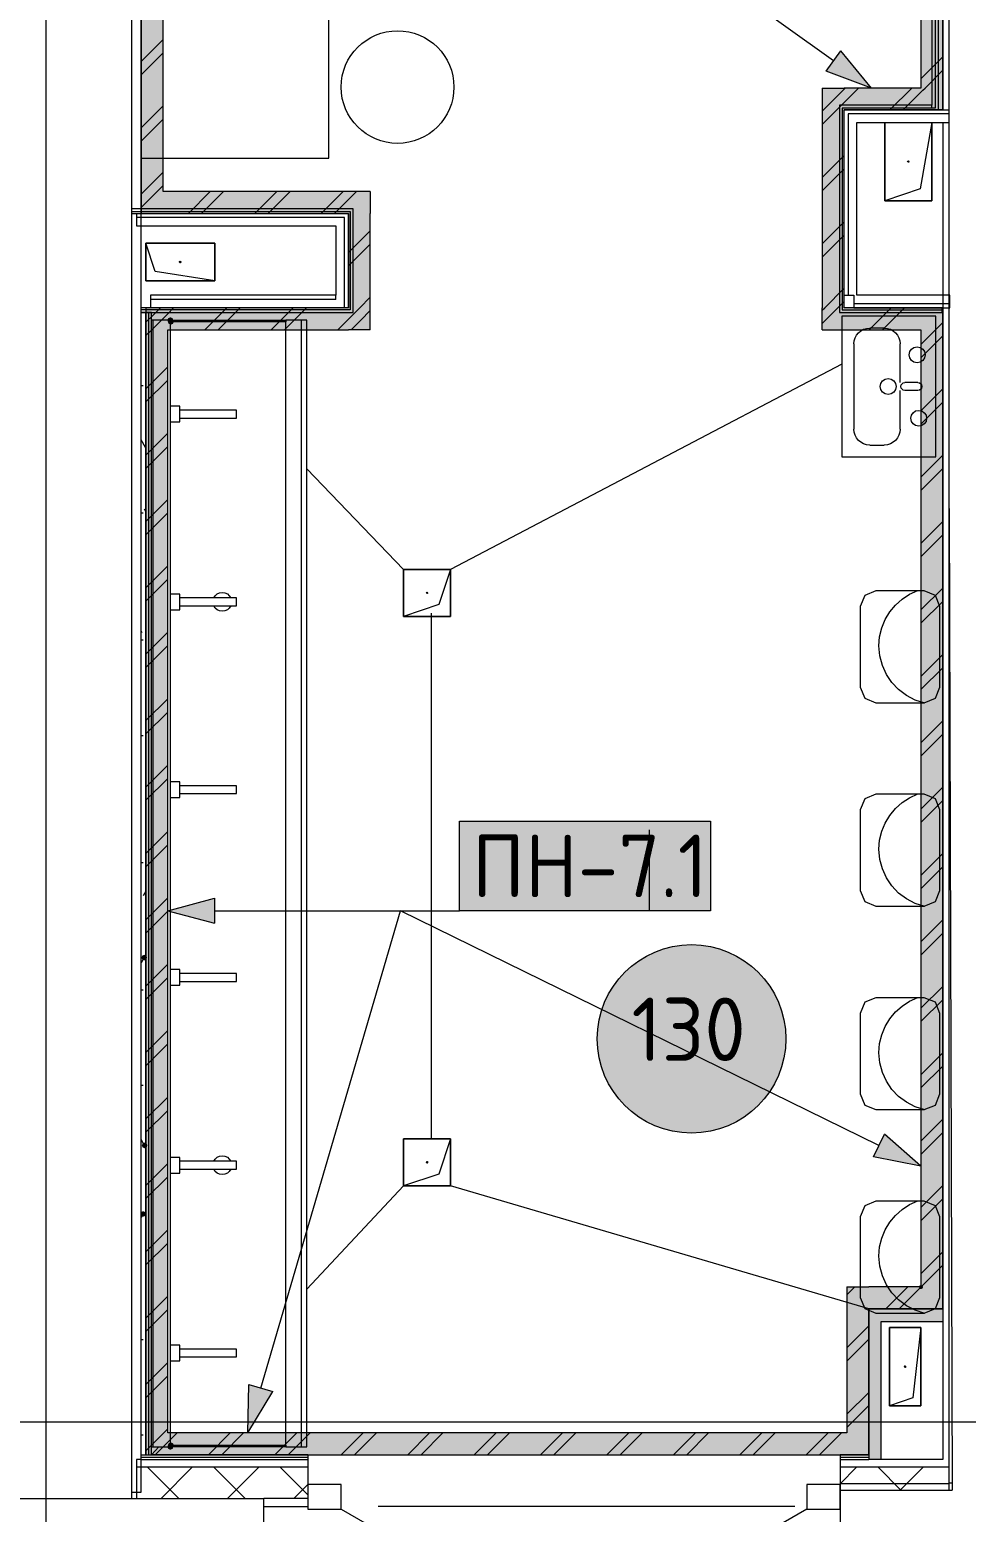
# Model space of a CAD drawing. Header units: millimetres. Extents: x -546 to 1681, y -650 to 1730.
# Drawn here: x 761.65 to 791.56, y 414.48 to 461.86 of the extents above; entities that cross this region are included whole.
import ezdxf

# ---------------------------------------------------------------- set-up
doc = ezdxf.new("R2010")
doc.units = ezdxf.units.MM
doc.layers.add('PDF _Текст', color=7, linetype='Continuous')
doc.styles.add('PDF GOST Common', font='GOST_Common.ttf')

msp = doc.modelspace()

# ---------------------------------------------------------------- hatches: boundary and pattern name
at = {"true_color": 0x96e196}
h = msp.add_hatch(color=81, dxfattribs=at)
h.dxf.hatch_style = 2
h.paths.add_polyline_path([(765.909, 456.683), (765.209, 456.683), (765.209, 488.562), (765.909, 488.562)])
h = msp.add_hatch(color=81, dxfattribs=at)
h.dxf.hatch_style = 2
h.paths.add_polyline_path([(790.108, 467.748), (790.808, 467.748), (790.808, 459.991), (790.108, 459.991)])
at = {"true_color": 0x0077b0}
h = msp.add_hatch(color=144, dxfattribs=at)
h.dxf.hatch_style = 2
h.paths.add_polyline_path([(788.533, 459.991), (787.086, 460.533), (787.551, 461.184)])
at = {"true_color": 0x96e196}
h = msp.add_hatch(color=81, dxfattribs=at)
h.dxf.hatch_style = 2
h.paths.add_polyline_path([(786.958, 459.991), (787.658, 459.991), (787.658, 459.291)])
h = msp.add_hatch(color=81, dxfattribs=at)
h.dxf.hatch_style = 2
h.paths.add_polyline_path([(786.958, 459.291), (786.958, 459.991), (787.658, 459.291)])
h = msp.add_hatch(color=81, dxfattribs=at)
h.dxf.hatch_style = 2
h.paths.add_polyline_path([(790.108, 459.991), (790.108, 459.291), (787.658, 459.291), (787.658, 459.991)])
h = msp.add_hatch(color=81, dxfattribs=at)
h.dxf.hatch_style = 2
h.paths.add_polyline_path([(790.108, 459.991), (790.808, 459.991), (790.808, 459.291)])
h = msp.add_hatch(color=81, dxfattribs=at)
h.dxf.hatch_style = 2
h.paths.add_polyline_path([(790.108, 459.291), (790.108, 459.991), (790.808, 459.291)])
h = msp.add_hatch(color=81, dxfattribs=at)
h.dxf.hatch_style = 2
h.paths.add_polyline_path([(786.958, 459.291), (787.658, 459.291), (787.658, 452.968), (786.958, 452.968)])
h = msp.add_hatch(color=81, dxfattribs=at)
h.dxf.hatch_style = 2
h.paths.add_polyline_path([(765.909, 456.683), (765.909, 455.983), (765.209, 455.983)])
h = msp.add_hatch(color=81, dxfattribs=at)
h.dxf.hatch_style = 2
h.paths.add_polyline_path([(765.209, 456.683), (765.909, 456.683), (765.209, 455.983)])
h = msp.add_hatch(color=81, dxfattribs=at)
h.dxf.hatch_style = 2
h.paths.add_polyline_path([(771.827, 456.683), (771.827, 455.983), (765.909, 455.983), (765.909, 456.683)])
h = msp.add_hatch(color=81, dxfattribs=at)
h.dxf.hatch_style = 2
h.paths.add_polyline_path([(771.827, 455.983), (772.527, 456.683), (772.527, 455.983)])
h = msp.add_hatch(color=81, dxfattribs=at)
h.dxf.hatch_style = 2
h.paths.add_polyline_path([(771.827, 456.683), (772.527, 456.683), (771.827, 455.983)])
h = msp.add_hatch(color=81, dxfattribs=at)
h.dxf.hatch_style = 2
h.paths.add_polyline_path([(772.527, 452.968), (771.827, 452.968), (771.827, 455.983), (772.527, 455.983)])
at = {"true_color": 0xff66ff}
h = msp.add_hatch(color=211, dxfattribs=at)
h.dxf.hatch_style = 2
h.paths.add_polyline_path([(766.059, 452.268), (765.359, 452.268), (765.359, 452.968)])
h = msp.add_hatch(color=211, dxfattribs=at)
h.dxf.hatch_style = 2
h.paths.add_polyline_path([(766.059, 452.968), (766.059, 452.268), (765.359, 452.968)])
h = msp.add_hatch(color=211, dxfattribs=at)
h.dxf.hatch_style = 2
h.paths.add_polyline_path([(766.059, 452.268), (766.059, 452.968), (771.827, 452.968), (771.827, 452.268)])
at = {"true_color": 0x96e196}
h = msp.add_hatch(color=81, dxfattribs=at)
h.dxf.hatch_style = 2
h.paths.add_polyline_path([(771.827, 452.968), (772.527, 452.268), (771.827, 452.268)])
h = msp.add_hatch(color=81, dxfattribs=at)
h.dxf.hatch_style = 2
h.paths.add_polyline_path([(772.527, 452.968), (772.527, 452.268), (771.827, 452.968)])
at = {"true_color": 0xff66ff}
h = msp.add_hatch(color=211, dxfattribs=at)
h.dxf.hatch_style = 2
h.paths.add_polyline_path([(786.958, 452.268), (786.958, 452.968), (787.658, 452.968)])
h = msp.add_hatch(color=211, dxfattribs=at)
h.dxf.hatch_style = 2
h.paths.add_polyline_path([(787.658, 452.968), (787.658, 452.268), (786.958, 452.268)])
h = msp.add_hatch(color=211, dxfattribs=at)
h.dxf.hatch_style = 2
h.paths.add_polyline_path([(787.658, 452.268), (787.658, 452.968), (790.108, 452.968), (790.108, 452.268)])
h = msp.add_hatch(color=211, dxfattribs=at)
h.dxf.hatch_style = 2
h.paths.add_polyline_path([(790.808, 452.968), (790.108, 452.268), (790.108, 452.968)])
h = msp.add_hatch(color=211, dxfattribs=at)
h.dxf.hatch_style = 2
h.paths.add_polyline_path([(790.108, 452.268), (790.808, 452.968), (790.808, 452.268)])
h = msp.add_hatch(color=7)
h.dxf.hatch_style = 2
h.paths.add_polyline_path([(766.149, 452.481), (766.213, 452.508), (766.239, 452.571), (766.213, 452.635), (766.149, 452.661), (766.136, 452.661), (766.073, 452.635), (766.046, 452.571), (766.073, 452.508), (766.136, 452.481)])
h = msp.add_hatch(color=7)
h.dxf.hatch_style = 2
h.paths.add_polyline_path([(766.163, 452.431), (766.227, 452.458), (766.253, 452.521), (766.227, 452.585), (766.163, 452.611), (766.149, 452.611), (766.086, 452.585), (766.059, 452.521), (766.086, 452.458), (766.149, 452.431)])
h = msp.add_hatch(color=211, dxfattribs=at)
h.dxf.hatch_style = 2
h.paths.add_polyline_path([(766.059, 417.018), (765.359, 417.018), (765.359, 452.268), (766.059, 452.268)])
h = msp.add_hatch(color=211, dxfattribs=at)
h.dxf.hatch_style = 2
h.paths.add_polyline_path([(790.108, 452.268), (790.808, 452.268), (790.808, 421.681), (790.108, 421.681)])
at = {"true_color": 0xffffff}
h = msp.add_hatch(color=7, dxfattribs=at)
h.dxf.hatch_style = 2
h.paths.add_polyline_path([(775.375, 436.569), (783.385, 436.569), (783.385, 433.701), (775.375, 433.701)])
h = msp.add_hatch(color=7, dxfattribs=at)
h.dxf.hatch_style = 2
h.paths.add_polyline_path([(775.375, 436.289), (781.435, 436.289), (781.435, 433.701), (775.375, 433.701)])
h = msp.add_hatch(color=7, dxfattribs=at)
h.dxf.hatch_style = 2
h.paths.add_polyline_path([(775.375, 436.289), (781.435, 436.289), (781.435, 433.701), (775.375, 433.701)])
at = {"true_color": 0x0077b0}
h = msp.add_hatch(color=144, dxfattribs=at)
h.dxf.hatch_style = 2
h.paths.add_polyline_path([(766.059, 433.701), (767.552, 434.101), (767.552, 433.301)])
at = {"true_color": 0xffffff}
h = msp.add_hatch(color=7, dxfattribs=at)
edge = h.paths.add_edge_path()
edge.add_arc((782.784, 429.607), 3.012, 0, 360)
h = msp.add_hatch(color=7)
h.dxf.hatch_style = 2
h.paths.add_polyline_path([(765.307, 432.294), (765.244, 432.268), (765.217, 432.204), (765.244, 432.141), (765.307, 432.114), (765.371, 432.141), (765.397, 432.204), (765.371, 432.268)])
at = {"true_color": 0x0077b0}
h = msp.add_hatch(color=144, dxfattribs=at)
h.dxf.hatch_style = 2
h.paths.add_polyline_path([(790.108, 425.543), (788.592, 425.842), (788.944, 426.56)])
h = msp.add_hatch(color=7)
h.dxf.hatch_style = 2
h.paths.add_polyline_path([(765.319, 426.292), (765.256, 426.266), (765.229, 426.202), (765.256, 426.139), (765.319, 426.112), (765.383, 426.139), (765.409, 426.202), (765.383, 426.266)])
h = msp.add_hatch(color=7)
h.dxf.hatch_style = 2
h.paths.add_polyline_path([(765.271, 424.103), (765.208, 424.077), (765.181, 424.013), (765.208, 423.95), (765.271, 423.923), (765.335, 423.95), (765.361, 424.013), (765.335, 424.077)])
at = {"true_color": 0xff66ff}
h = msp.add_hatch(color=211, dxfattribs=at)
h.dxf.hatch_style = 2
h.paths.add_polyline_path([(787.743, 421.681), (788.443, 421.681), (788.443, 420.981)])
h = msp.add_hatch(color=211, dxfattribs=at)
h.dxf.hatch_style = 2
h.paths.add_polyline_path([(787.743, 420.981), (787.743, 421.681), (788.443, 420.981)])
h = msp.add_hatch(color=211, dxfattribs=at)
h.dxf.hatch_style = 2
h.paths.add_polyline_path([(790.108, 421.681), (790.108, 420.981), (788.443, 420.981), (788.443, 421.681)])
h = msp.add_hatch(color=7)
h.dxf.hatch_style = 2
h.paths.add_polyline_path([(790.062, 421.721), (790.043, 421.675), (790.062, 421.629), (790.108, 421.61), (790.154, 421.629), (790.176, 421.678), (790.157, 421.724), (790.111, 421.743)])
h = msp.add_hatch(color=7)
h.dxf.hatch_style = 2
h.paths.add_polyline_path([(790.065, 421.724), (790.046, 421.678), (790.065, 421.632), (790.111, 421.613), (790.157, 421.632), (790.179, 421.681), (790.16, 421.727), (790.114, 421.746)])
h = msp.add_hatch(color=211, dxfattribs=at)
h.dxf.hatch_style = 2
h.paths.add_polyline_path([(790.108, 421.681), (790.808, 421.681), (790.808, 420.981)])
h = msp.add_hatch(color=211, dxfattribs=at)
h.dxf.hatch_style = 2
h.paths.add_polyline_path([(790.108, 421.681), (790.808, 420.981), (790.108, 420.981)])
h = msp.add_hatch(color=211, dxfattribs=at)
h.dxf.hatch_style = 2
h.paths.add_polyline_path([(787.743, 420.981), (788.443, 420.981), (788.443, 417.018), (787.743, 417.018)])
h = msp.add_hatch(color=7)
h.dxf.hatch_style = 2
h.paths.add_polyline_path([(788.443, 416.168), (788.443, 420.981), (788.843, 420.981), (788.843, 416.168)])
h = msp.add_hatch(color=7)
h.dxf.hatch_style = 2
h.paths.add_polyline_path([(788.843, 420.981), (790.808, 420.981), (790.808, 420.581), (788.843, 420.581)])
at = {"true_color": 0x0077b0}
h = msp.add_hatch(color=144, dxfattribs=at)
h.dxf.hatch_style = 2
h.paths.add_polyline_path([(768.612, 417.018), (768.647, 418.563), (769.415, 418.338)])
at = {"true_color": 0xff66ff}
h = msp.add_hatch(color=211, dxfattribs=at)
h.dxf.hatch_style = 2
h.paths.add_polyline_path([(766.059, 417.018), (766.059, 416.318), (765.359, 416.318)])
h = msp.add_hatch(color=211, dxfattribs=at)
h.dxf.hatch_style = 2
h.paths.add_polyline_path([(765.359, 417.018), (766.059, 417.018), (765.359, 416.318)])
h = msp.add_hatch(color=211, dxfattribs=at)
h.dxf.hatch_style = 2
h.paths.add_polyline_path([(787.743, 417.018), (787.743, 416.318), (766.059, 416.318), (766.059, 417.018)])
h = msp.add_hatch(color=211, dxfattribs=at)
h.dxf.hatch_style = 2
h.paths.add_polyline_path([(787.743, 417.018), (788.443, 417.018), (788.443, 416.318)])
h = msp.add_hatch(color=211, dxfattribs=at)
h.dxf.hatch_style = 2
h.paths.add_polyline_path([(787.743, 416.318), (787.743, 417.018), (788.443, 416.318)])
h = msp.add_hatch(color=7)
h.dxf.hatch_style = 2
h.paths.add_polyline_path([(766.136, 416.661), (766.073, 416.635), (766.046, 416.571), (766.073, 416.508), (766.136, 416.481), (766.149, 416.481), (766.213, 416.508), (766.239, 416.571), (766.213, 416.635), (766.149, 416.661)])
h = msp.add_hatch(color=7)
h.dxf.hatch_style = 2
h.paths.add_polyline_path([(766.149, 416.711), (766.086, 416.685), (766.059, 416.621), (766.086, 416.558), (766.149, 416.531), (766.163, 416.531), (766.227, 416.558), (766.253, 416.621), (766.227, 416.685), (766.163, 416.711)])

# ---------------------------------------------------------------- linework, layer by layer
at = {"color": 7, "lineweight": 0}
for points in [[(762.173, 197.821), (762.173, 730.152)], [(764.909, 414.918), (764.909, 489.462)], [(765.209, 415.118), (765.209, 489.262)], [(765.209, 488.562), (765.209, 455.983)], [(765.909, 456.683), (765.909, 488.562)], [(790.108, 468.448), (790.108, 459.991)], [(790.458, 467.735), (790.458, 459.441)], [(790.568, 467.735), (790.568, 459.351)], [(790.658, 467.735), (790.658, 459.291)], [(790.808, 459.991), (790.808, 467.748)], [(790.808, 467.471), (790.808, 459.291)], [(791.008, 446.555), (791.008, 467.471)], [(765.209, 460.84), (765.909, 461.54)], [(790.658, 461.657), (790.677, 461.657)], [(765.209, 460.416), (765.909, 461.116)], [(790.108, 460.283), (790.808, 460.983)], [(790.24, 459.991), (790.808, 460.558)], [(786.958, 459.991), (787.658, 459.991)], [(786.958, 459.991), (786.958, 452.968)], [(786.994, 459.291), (787.326, 459.622)], [(787.326, 459.622), (787.658, 459.954)], [(787.658, 459.53), (788.119, 459.991)], [(787.658, 459.954), (787.694, 459.991)], [(790.108, 459.991), (787.658, 459.991)], [(789.116, 459.291), (789.816, 459.991)], [(789.54, 459.291), (790.108, 459.858)], [(790.108, 459.858), (790.174, 459.925)], [(790.174, 459.925), (790.24, 459.991)], [(790.808, 459.291), (790.808, 459.991)], [(765.209, 458.718), (765.909, 459.418)], [(786.958, 458.83), (787.419, 459.291)], [(786.958, 459.254), (786.994, 459.291)], [(787.419, 459.291), (787.538, 459.41)], [(790.458, 459.441), (787.508, 459.441)], [(787.508, 459.441), (787.508, 452.818)], [(787.538, 459.41), (787.658, 459.53)], [(790.568, 459.351), (787.598, 459.351)], [(787.598, 459.351), (787.598, 452.908)], [(790.808, 459.291), (787.658, 459.291)], [(787.658, 452.968), (787.658, 459.291)], [(787.658, 452.968), (787.658, 459.291)], [(787.658, 459.291), (790.808, 459.291)], [(787.788, 459.161), (787.788, 453.368)], [(791.008, 459.161), (787.788, 459.161)], [(790.458, 459.351), (790.458, 459.441)], [(790.808, 459.291), (791.008, 459.291)], [(765.209, 458.294), (765.909, 458.994)], [(788.058, 453.368), (788.058, 458.891)], [(788.058, 458.891), (790.808, 458.891)], [(788.958, 456.391), (788.958, 458.891)], [(788.958, 458.891), (788.958, 456.391)], [(790.458, 458.891), (790.083, 456.766)], [(790.458, 458.891), (790.458, 456.391)], [(790.458, 456.391), (790.458, 458.891)], [(790.808, 458.891), (790.808, 416.168)], [(790.808, 458.891), (791.008, 458.891)], [(786.958, 457.133), (787.658, 457.833)], [(789.683, 457.641), (789.708, 457.666), (789.733, 457.641)], [(789.708, 457.666), (789.732, 457.647)], [(765.295, 456.683), (765.909, 457.297)], [(786.958, 456.708), (787.658, 457.408)], [(789.683, 457.641), (789.695, 457.662)], [(789.733, 457.641), (789.708, 457.616), (789.683, 457.641)], [(789.732, 457.634), (789.708, 457.616), (789.695, 457.619)], [(765.719, 456.683), (765.909, 456.873)], [(790.083, 456.766), (788.958, 456.391)], [(765.209, 456.173), (765.719, 456.683)], [(765.209, 456.597), (765.295, 456.683)], [(772.527, 456.683), (765.909, 456.683)], [(766.716, 455.983), (767.416, 456.683)], [(767.141, 455.983), (767.841, 456.683)], [(768.838, 455.983), (769.538, 456.683)], [(769.262, 455.983), (769.962, 456.683)], [(770.959, 455.983), (771.659, 456.683)], [(771.383, 455.983), (771.827, 456.427)], [(771.827, 456.427), (772.083, 456.683)], [(772.527, 456.683), (772.527, 455.983)], [(790.458, 456.391), (788.958, 456.391)], [(788.958, 456.391), (790.458, 456.391)], [(771.977, 456.133), (764.909, 456.133)], [(764.909, 456.043), (771.887, 456.043)], [(764.909, 455.983), (771.827, 455.983)], [(765.059, 455.983), (765.059, 455.583)], [(771.697, 455.853), (765.059, 455.853)], [(765.209, 455.983), (765.909, 455.983)], [(765.909, 455.983), (771.827, 455.983)], [(771.697, 452.968), (771.697, 455.853)], [(771.827, 452.968), (771.827, 455.983)], [(771.827, 455.983), (771.827, 452.968)], [(771.887, 456.043), (771.887, 452.908)], [(771.977, 452.818), (771.977, 456.133)], [(772.527, 452.268), (772.527, 455.983)], [(765.059, 455.583), (771.427, 455.583)], [(771.427, 455.583), (771.427, 453.368)], [(771.827, 454.73), (772.527, 455.43)], [(786.958, 455.011), (787.658, 455.711)], [(765.359, 455.031), (767.559, 455.031)], [(765.359, 453.831), (765.359, 455.031)], [(765.659, 454.131), (765.359, 455.031)], [(765.359, 455.031), (765.359, 453.831)], [(767.559, 455.031), (765.359, 455.031)], [(767.559, 455.031), (767.559, 453.831)], [(767.559, 453.831), (767.559, 455.031)], [(771.827, 454.306), (772.527, 455.006)], [(786.958, 454.587), (787.658, 455.287)], [(766.459, 454.406), (766.434, 454.431), (766.459, 454.456)], [(766.453, 454.406), (766.434, 454.431), (766.437, 454.443)], [(766.459, 454.456), (766.484, 454.431), (766.459, 454.406)], [(766.459, 454.456), (766.481, 454.443)], [(766.484, 454.431), (766.466, 454.406)], [(767.559, 453.831), (765.659, 454.131)], [(767.559, 453.831), (765.359, 453.831)], [(765.359, 453.831), (767.559, 453.831)], [(787.036, 452.968), (787.658, 453.59)], [(771.827, 452.968), (765.209, 452.968)], [(765.359, 452.968), (765.359, 452.268)], [(771.827, 452.968), (765.359, 452.968)], [(771.427, 453.368), (765.509, 453.368)], [(765.509, 453.368), (765.509, 452.968)], [(771.427, 453.238), (765.509, 453.238)], [(765.591, 452.736), (765.823, 452.968)], [(766.059, 452.78), (766.247, 452.968)], [(767.244, 452.268), (767.944, 452.968)], [(767.668, 452.268), (768.368, 452.968)], [(769.365, 452.268), (770.065, 452.968)], [(769.79, 452.268), (770.49, 452.968)], [(771.427, 453.238), (771.427, 453.368)], [(772.007, 452.788), (772.187, 452.968)], [(772.187, 452.968), (772.527, 453.309)], [(786.958, 452.466), (787.46, 452.968)], [(786.958, 452.89), (787.036, 452.968)], [(786.958, 452.268), (786.958, 452.968)], [(787.46, 452.968), (787.658, 453.166)], [(787.658, 453.368), (787.968, 453.368)], [(787.968, 452.968), (787.658, 452.968)], [(790.108, 452.968), (787.658, 452.968)], [(787.968, 453.368), (787.968, 452.968)], [(791.027, 453.098), (787.968, 453.098)], [(787.968, 452.968), (790.787, 452.968)], [(791.027, 453.368), (788.058, 453.368)], [(788.457, 452.268), (789.157, 452.968)], [(788.881, 452.268), (789.581, 452.968)], [(790.808, 452.968), (790.108, 452.968)], [(790.787, 452.968), (791.027, 452.968)], [(790.787, 452.818), (790.787, 452.968)], [(790.808, 421.681), (790.808, 452.968)], [(791.027, 452.968), (791.027, 453.368)], [(771.887, 452.908), (765.209, 452.908)], [(765.539, 452.821), (765.209, 452.821)], [(765.209, 452.818), (771.977, 452.818)], [(765.359, 416.318), (765.359, 452.821)], [(765.359, 452.505), (765.591, 452.736)], [(765.449, 416.318), (765.449, 452.821)], [(765.539, 452.571), (765.539, 452.821)], [(765.539, 416.571), (765.539, 452.571)], [(765.589, 452.571), (765.539, 452.571)], [(765.547, 452.268), (765.803, 452.524)], [(765.589, 416.571), (765.589, 452.571)], [(766.136, 452.571), (765.589, 452.571)], [(765.803, 452.524), (766.059, 452.78)], [(766.149, 452.521), (766.149, 452.571)], [(766.149, 452.571), (766.149, 452.521)], [(766.149, 452.571), (766.259, 452.571)], [(766.149, 416.621), (766.149, 452.521)], [(766.259, 452.521), (766.149, 452.521)], [(766.259, 452.571), (769.83, 452.571)], [(766.259, 452.521), (766.259, 452.571)], [(769.83, 452.521), (766.259, 452.521)], [(769.83, 452.571), (769.83, 452.521)], [(770.33, 452.571), (769.83, 452.571)], [(769.83, 416.621), (769.83, 452.521)], [(770.33, 416.571), (770.33, 452.571)], [(770.499, 452.571), (770.33, 452.571)], [(770.499, 416.571), (770.499, 452.571)], [(771.487, 452.268), (771.827, 452.609)], [(771.827, 452.609), (772.007, 452.788)], [(771.911, 452.268), (772.219, 452.576)], [(772.219, 452.576), (772.527, 452.884)], [(787.508, 452.818), (790.787, 452.818)], [(790.587, 452.702), (787.587, 452.702)], [(787.587, 452.702), (787.587, 448.202)], [(790.587, 452.702), (787.587, 452.702)], [(787.587, 452.702), (787.587, 448.202)], [(787.598, 452.908), (790.787, 452.908)], [(790.578, 452.268), (790.808, 452.497)], [(790.587, 448.202), (790.587, 452.702)], [(790.587, 448.202), (790.587, 452.702)], [(765.359, 452.08), (765.547, 452.268)], [(765.359, 452.268), (765.359, 416.318)], [(766.059, 452.268), (771.827, 452.268)], [(766.059, 417.018), (766.059, 452.268)], [(772.527, 452.268), (771.827, 452.268)], [(786.958, 452.268), (790.108, 452.268)], [(787.968, 451.813), (787.979, 451.916), (788.008, 452.011), (788.055, 452.098), (788.117, 452.173), (788.192, 452.235), (788.278, 452.282), (788.374, 452.311), (788.476, 452.321)], [(788.936, 452.321), (788.476, 452.321)], [(788.936, 452.321), (789.038, 452.311), (789.134, 452.282), (789.22, 452.235), (789.295, 452.173), (789.357, 452.098), (789.404, 452.011), (789.434, 451.916), (789.444, 451.813)], [(790.108, 451.797), (790.578, 452.268)], [(790.108, 452.268), (790.108, 421.681)], [(790.108, 451.373), (790.808, 452.073)], [(787.968, 451.813), (787.968, 449.091)], [(789.444, 450.579), (789.444, 451.813)], [(789.985, 451.214), (789.886, 451.234), (789.805, 451.289), (789.751, 451.37), (789.731, 451.468), (789.751, 451.568), (789.805, 451.648), (789.886, 451.703), (789.985, 451.722)], [(789.985, 451.722), (790.084, 451.703), (790.165, 451.648), (790.219, 451.568), (790.239, 451.468), (790.219, 451.37), (790.165, 451.289), (790.084, 451.234), (789.985, 451.214)], [(765.359, 450.383), (766.059, 451.083)], [(787.587, 451.171), (775.091, 444.609)], [(765.359, 449.959), (766.059, 450.659)], [(789.063, 450.198), (788.964, 450.218), (788.884, 450.273), (788.829, 450.354), (788.809, 450.452), (788.829, 450.552), (788.884, 450.632), (788.964, 450.687), (789.063, 450.706)], [(789.063, 450.706), (789.162, 450.687), (789.243, 450.632), (789.297, 450.552), (789.317, 450.452), (789.297, 450.354), (789.243, 450.273), (789.162, 450.218), (789.063, 450.198)], [(789.595, 450.325), (789.546, 450.335), (789.505, 450.363), (789.478, 450.403), (789.468, 450.452), (789.478, 450.502), (789.505, 450.542), (789.546, 450.569), (789.595, 450.579)], [(790.015, 450.579), (789.595, 450.579)], [(790.015, 450.579), (790.065, 450.569), (790.105, 450.542), (790.132, 450.502), (790.142, 450.452), (790.132, 450.403), (790.105, 450.363), (790.065, 450.335), (790.015, 450.325)], [(765.209, 450.481), (765.277, 450.481)], [(789.444, 449.091), (789.444, 450.325)], [(790.015, 450.325), (789.595, 450.325)], [(790.108, 449.676), (790.808, 450.376)], [(766.449, 449.821), (766.149, 449.821)], [(766.449, 449.321), (766.449, 449.821)], [(768.249, 449.696), (766.449, 449.696)], [(768.249, 449.446), (768.249, 449.696)], [(790.037, 449.182), (789.938, 449.202), (789.857, 449.257), (789.803, 449.338), (789.783, 449.436), (789.803, 449.536), (789.857, 449.616), (789.938, 449.671), (790.037, 449.69)], [(790.037, 449.69), (790.136, 449.671), (790.217, 449.616), (790.271, 449.536), (790.291, 449.436), (790.271, 449.338), (790.217, 449.257), (790.136, 449.202), (790.037, 449.182)], [(790.108, 449.252), (790.808, 449.952)], [(766.149, 449.321), (766.449, 449.321)], [(766.449, 449.446), (768.249, 449.446)], [(765.346, 448.508), (765.209, 448.744)], [(765.359, 448.262), (766.059, 448.962)], [(788.476, 448.583), (788.374, 448.594), (788.278, 448.623), (788.192, 448.67), (788.117, 448.732), (788.055, 448.808), (788.008, 448.894), (787.979, 448.989), (787.968, 449.091)], [(789.444, 449.091), (789.434, 448.989), (789.404, 448.894), (789.357, 448.808), (789.295, 448.732), (789.22, 448.67), (789.134, 448.623), (789.038, 448.594), (788.936, 448.583)], [(765.359, 447.838), (766.059, 448.538)], [(787.587, 448.202), (790.587, 448.202)], [(787.587, 448.202), (790.587, 448.202)], [(788.476, 448.583), (788.936, 448.583)], [(790.108, 447.555), (790.808, 448.255)], [(770.499, 447.819), (773.591, 444.609)], [(790.108, 447.131), (790.808, 447.831)], [(765.359, 446.141), (766.059, 446.841)], [(765.209, 446.417), (765.277, 446.417)], [(765.359, 446.452), (765.314, 446.531)], [(765.359, 445.716), (766.059, 446.416)], [(791.008, 415.191), (791.008, 446.555)], [(791.008, 446.555), (791.103, 415.191)], [(790.108, 445.434), (790.808, 446.134)], [(790.108, 445.009), (790.808, 445.709)], [(765.359, 444.019), (766.059, 444.719)], [(773.591, 443.109), (773.591, 444.609)], [(773.591, 444.609), (775.091, 444.609)], [(775.091, 444.609), (773.591, 444.609)], [(773.591, 444.609), (773.591, 443.109)], [(775.091, 444.609), (774.716, 443.484)], [(775.091, 444.609), (775.091, 443.109)], [(775.091, 443.109), (775.091, 444.609)], [(765.359, 443.595), (766.059, 444.295)], [(790.108, 443.312), (790.808, 444.012)], [(766.449, 443.821), (766.149, 443.821)], [(766.449, 443.321), (766.449, 443.821)], [(768.249, 443.696), (766.449, 443.696)], [(767.527, 443.696), (767.574, 443.769), (767.638, 443.824), (767.714, 443.859), (767.799, 443.871)], [(767.799, 443.871), (767.884, 443.859), (767.961, 443.824), (768.024, 443.769), (768.071, 443.696)], [(768.249, 443.446), (768.249, 443.696)], [(774.716, 443.484), (773.591, 443.109)], [(774.316, 443.859), (774.341, 443.884), (774.366, 443.859)], [(774.316, 443.859), (774.329, 443.88)], [(774.366, 443.859), (774.341, 443.834), (774.316, 443.859)], [(774.366, 443.852), (774.341, 443.834), (774.329, 443.837)], [(774.341, 443.884), (774.366, 443.865)], [(790.108, 442.888), (790.808, 443.588)], [(766.149, 443.321), (766.449, 443.321)], [(766.449, 443.446), (768.249, 443.446)], [(767.799, 443.271), (767.714, 443.284), (767.638, 443.318), (767.574, 443.373), (767.527, 443.445)], [(768.071, 443.445), (768.024, 443.373), (767.961, 443.318), (767.884, 443.284), (767.799, 443.271)], [(775.091, 443.109), (773.591, 443.109)], [(773.591, 443.109), (775.091, 443.109)], [(774.465, 443.209), (774.465, 426.409)], [(765.246, 442.585), (765.209, 442.648)], [(765.359, 441.898), (766.059, 442.598)], [(765.209, 442.353), (765.277, 442.353)], [(765.359, 441.474), (766.059, 442.174)], [(790.108, 441.191), (790.808, 441.891)], [(790.108, 440.767), (790.808, 441.467)], [(765.359, 439.777), (766.059, 440.477)], [(765.359, 439.352), (766.059, 440.052)], [(790.108, 439.07), (790.808, 439.77)], [(765.209, 439.305), (765.277, 439.305)], [(790.108, 438.645), (790.808, 439.345)], [(765.359, 437.655), (766.059, 438.355)], [(765.359, 437.231), (766.059, 437.931)], [(766.449, 437.821), (766.149, 437.821)], [(766.449, 437.321), (766.449, 437.821)], [(766.149, 437.321), (766.449, 437.321)], [(768.249, 437.696), (766.449, 437.696)], [(766.449, 437.446), (768.249, 437.446)], [(768.249, 437.446), (768.249, 437.696)], [(790.108, 436.948), (790.808, 437.648)], [(790.108, 436.524), (790.808, 437.224)], [(765.359, 435.534), (766.059, 436.234)], [(765.359, 435.11), (766.059, 435.81)], [(790.108, 434.827), (790.808, 435.527)], [(765.209, 435.241), (765.277, 435.241)], [(790.108, 434.403), (790.808, 435.103)], [(765.359, 434.326), (765.276, 434.182)], [(765.359, 433.413), (766.059, 434.113)], [(765.359, 432.988), (766.059, 433.688)], [(790.108, 432.706), (790.808, 433.406)], [(779.772, 429.606), (779.788, 429.914), (779.833, 430.214), (779.908, 430.502), (780.009, 430.779), (780.136, 431.042), (780.287, 431.291), (780.46, 431.523), (780.655, 431.736), (780.868, 431.931), (781.1, 432.104), (781.349, 432.255), (781.612, 432.382), (781.889, 432.483), (782.177, 432.557), (782.476, 432.603), (782.784, 432.618), (783.092, 432.603), (783.391, 432.557), (783.68, 432.483), (783.956, 432.382), (784.22, 432.255), (784.468, 432.104), (784.7, 431.931), (784.914, 431.736), (785.108, 431.523), (785.282, 431.291), (785.433, 431.042), (785.559, 430.779), (785.661, 430.502), (785.735, 430.214), (785.781, 429.914), (785.796, 429.606)], [(790.108, 432.281), (790.808, 432.981)], [(765.307, 432.204), (765.209, 432.034)], [(765.359, 431.291), (766.059, 431.991)], [(766.449, 431.821), (766.149, 431.821)], [(766.449, 431.321), (766.449, 431.821)], [(768.249, 431.696), (766.449, 431.696)], [(768.249, 431.446), (768.249, 431.696)], [(765.209, 431.177), (765.277, 431.177)], [(765.359, 430.867), (766.059, 431.567)], [(766.149, 431.321), (766.449, 431.321)], [(766.449, 431.446), (768.249, 431.446)], [(790.108, 430.584), (790.808, 431.284)], [(790.108, 430.16), (790.808, 430.86)], [(765.359, 429.17), (766.059, 429.87)], [(765.359, 428.746), (766.059, 429.446)], [(785.796, 429.606), (785.781, 429.299), (785.735, 429), (785.661, 428.711), (785.559, 428.434), (785.433, 428.171), (785.282, 427.923), (785.108, 427.691), (784.914, 427.477), (784.7, 427.283), (784.468, 427.11), (784.22, 426.959), (783.956, 426.832), (783.68, 426.731), (783.391, 426.657), (783.092, 426.611), (782.784, 426.595), (782.476, 426.611), (782.177, 426.657), (781.889, 426.731), (781.612, 426.832), (781.349, 426.959), (781.1, 427.11), (780.868, 427.283), (780.655, 427.477), (780.46, 427.691), (780.287, 427.923), (780.136, 428.171), (780.009, 428.434), (779.908, 428.711), (779.833, 429), (779.788, 429.299), (779.772, 429.606)], [(790.108, 428.463), (790.808, 429.163)], [(790.108, 428.039), (790.808, 428.739)], [(765.209, 428.129), (765.277, 428.129)], [(765.359, 427.049), (766.059, 427.749)], [(765.359, 426.624), (766.059, 427.324)], [(790.108, 426.342), (790.808, 427.042)], [(773.591, 424.909), (773.591, 426.409)], [(773.591, 426.409), (775.091, 426.409)], [(775.091, 426.409), (773.591, 426.409)], [(773.591, 426.409), (773.591, 424.909)], [(775.091, 426.409), (774.716, 425.284)], [(775.091, 426.409), (775.091, 424.909)], [(775.091, 424.909), (775.091, 426.409)], [(790.108, 425.917), (790.808, 426.617)], [(765.319, 426.202), (765.209, 426.392)], [(765.359, 424.927), (766.059, 425.627)], [(766.449, 425.821), (766.149, 425.821)], [(766.449, 425.321), (766.449, 425.821)], [(768.249, 425.696), (766.449, 425.696)], [(766.449, 425.446), (768.249, 425.446)], [(767.527, 425.696), (767.574, 425.769), (767.638, 425.824), (767.714, 425.859), (767.799, 425.871)], [(767.799, 425.871), (767.884, 425.859), (767.961, 425.824), (768.024, 425.769), (768.071, 425.696)], [(768.249, 425.446), (768.249, 425.696)], [(774.316, 425.659), (774.341, 425.684), (774.366, 425.659)], [(774.316, 425.659), (774.329, 425.68)], [(774.366, 425.659), (774.341, 425.634), (774.316, 425.659)], [(774.366, 425.652), (774.341, 425.634), (774.329, 425.637)], [(774.341, 425.684), (774.366, 425.665)], [(765.359, 424.503), (766.059, 425.203)], [(766.149, 425.321), (766.449, 425.321)], [(767.799, 425.271), (767.714, 425.284), (767.638, 425.318), (767.574, 425.373), (767.527, 425.445)], [(768.071, 425.445), (768.024, 425.373), (767.961, 425.318), (767.884, 425.284), (767.799, 425.271)], [(774.716, 425.284), (773.591, 424.909)], [(773.591, 424.909), (770.499, 421.61)], [(775.091, 424.909), (773.591, 424.909)], [(773.591, 424.909), (775.091, 424.909)], [(788.443, 420.981), (775.091, 424.909)], [(790.108, 424.22), (790.808, 424.92)], [(765.209, 424.065), (765.277, 424.065)], [(790.108, 423.796), (790.808, 424.496)], [(765.271, 424.013), (765.209, 423.906)], [(765.359, 422.806), (766.059, 423.506)], [(765.359, 422.382), (766.059, 423.082)], [(790.108, 422.099), (790.808, 422.799)], [(790.114, 421.681), (790.808, 422.375)], [(787.743, 421.681), (788.443, 421.681)], [(787.743, 421.681), (787.743, 417.018)], [(787.868, 421.556), (787.993, 421.681)], [(790.108, 421.681), (788.443, 421.681)], [(788.99, 420.981), (789.69, 421.681)], [(789.414, 420.981), (790.108, 421.675)], [(790.808, 420.981), (790.808, 421.681)], [(765.359, 420.685), (766.059, 421.385)], [(787.743, 421.431), (787.868, 421.556)], [(765.359, 420.26), (766.059, 420.96)], [(788.443, 420.981), (788.443, 416.168)], [(790.808, 420.981), (788.443, 420.981)], [(788.443, 417.018), (788.443, 420.981)], [(788.443, 420.981), (790.808, 420.981)], [(787.743, 419.734), (788.443, 420.434)], [(788.843, 416.168), (788.843, 420.581)], [(788.843, 420.581), (790.808, 420.581)], [(789.102, 417.886), (789.102, 420.386)], [(789.102, 420.386), (790.102, 420.386)], [(790.102, 420.386), (789.102, 420.386)], [(789.102, 420.386), (789.102, 417.886)], [(790.102, 420.386), (789.852, 418.136)], [(790.102, 420.386), (790.102, 417.886)], [(790.102, 417.886), (790.102, 420.386)], [(765.209, 420.001), (765.277, 420.001)], [(766.449, 419.821), (766.149, 419.821)], [(766.449, 419.321), (766.449, 419.821)], [(787.743, 419.309), (788.443, 420.009)], [(766.149, 419.321), (766.449, 419.321)], [(768.249, 419.696), (766.449, 419.696)], [(766.449, 419.446), (768.249, 419.446)], [(768.249, 419.446), (768.249, 419.696)], [(765.359, 418.563), (766.059, 419.263)], [(765.359, 418.139), (766.059, 418.839)], [(789.577, 419.136), (789.602, 419.161), (789.627, 419.136)], [(789.577, 419.136), (789.59, 419.157)], [(789.627, 419.136), (789.602, 419.111), (789.577, 419.136)], [(789.626, 419.129), (789.602, 419.111), (789.59, 419.114)], [(789.602, 419.161), (789.626, 419.142)], [(787.743, 417.612), (788.443, 418.312)], [(787.743, 417.188), (788.443, 417.888)], [(789.852, 418.136), (789.102, 417.886)], [(790.102, 417.886), (789.102, 417.886)], [(789.102, 417.886), (790.102, 417.886)], [(187.211, 417.371), (863.726, 417.371)], [(765.209, 416.953), (765.277, 416.953)], [(765.359, 416.442), (765.935, 417.018)], [(765.935, 417.018), (766.059, 417.142)], [(766.059, 416.718), (766.359, 417.018)], [(787.743, 417.018), (766.059, 417.018)], [(767.356, 416.318), (768.056, 417.018)], [(767.781, 416.318), (768.481, 417.018)], [(769.478, 416.318), (770.178, 417.018)], [(769.902, 416.318), (770.602, 417.018)], [(771.599, 416.318), (772.299, 417.018)], [(772.023, 416.318), (772.723, 417.018)], [(773.72, 416.318), (774.42, 417.018)], [(774.145, 416.318), (774.845, 417.018)], [(775.842, 416.318), (776.542, 417.018)], [(776.266, 416.318), (776.966, 417.018)], [(777.963, 416.318), (778.663, 417.018)], [(778.387, 416.318), (779.087, 417.018)], [(780.084, 416.318), (780.784, 417.018)], [(780.509, 416.318), (781.209, 417.018)], [(782.206, 416.318), (782.906, 417.018)], [(782.63, 416.318), (783.33, 417.018)], [(784.327, 416.318), (785.027, 417.018)], [(784.751, 416.318), (785.451, 417.018)], [(786.448, 416.318), (787.148, 417.018)], [(786.873, 416.318), (787.573, 417.018)], [(788.443, 416.318), (788.443, 417.018)], [(765.539, 416.318), (765.539, 416.571)], [(765.539, 416.571), (765.589, 416.571)], [(765.776, 416.571), (765.539, 416.318)], [(765.589, 416.571), (766.136, 416.571)], [(765.659, 416.318), (766.059, 416.718)], [(766.149, 416.571), (766.149, 416.621)], [(766.149, 416.621), (766.259, 416.621)], [(766.149, 416.621), (766.149, 416.571)], [(766.259, 416.571), (766.149, 416.571)], [(766.259, 416.621), (769.83, 416.621)], [(766.259, 416.571), (766.259, 416.621)], [(769.83, 416.571), (766.259, 416.571)], [(769.83, 416.621), (769.83, 416.571)], [(769.83, 416.571), (770.33, 416.571)], [(770.33, 416.571), (770.499, 416.571)], [(765.209, 416.168), (765.059, 416.168)], [(765.059, 416.168), (765.059, 414.918)], [(765.209, 416.318), (765.539, 416.318)], [(770.53, 416.228), (765.209, 416.228)], [(765.209, 416.168), (770.53, 416.168)], [(765.359, 416.318), (766.059, 416.318)], [(770.53, 416.318), (765.539, 416.318)], [(766.059, 416.318), (788.443, 416.318)], [(770.53, 416.318), (770.53, 414.668)], [(788.443, 416.318), (787.53, 416.318)], [(787.53, 416.318), (787.53, 410.791)], [(788.443, 416.228), (787.53, 416.228)], [(787.53, 416.168), (788.443, 416.168)], [(790.808, 416.168), (788.443, 416.168)], [(770.53, 415.918), (765.059, 415.918)], [(766.408, 414.918), (765.408, 415.918)], [(765.843, 414.918), (766.843, 415.918)], [(768.529, 414.918), (767.529, 415.918)], [(767.964, 414.918), (768.964, 415.918)], [(770.53, 415.038), (769.65, 415.918)], [(787.53, 415.392), (788.056, 415.918)], [(791.008, 415.918), (787.53, 415.918)], [(789.47, 415.191), (788.742, 415.918)], [(789.45, 415.191), (790.177, 415.918)], [(764.909, 415.118), (765.209, 415.118)], [(770.085, 414.918), (770.53, 415.363)], [(771.592, 415.365), (770.53, 415.365)], [(770.53, 415.365), (770.53, 414.582)], [(771.592, 414.582), (771.592, 415.365)], [(787.53, 415.365), (786.467, 415.365)], [(786.467, 415.365), (786.467, 414.582)], [(791.008, 415.391), (787.53, 415.391)], [(787.53, 414.582), (787.53, 415.365)], [(787.53, 415.191), (791.103, 415.191)], [(791.008, 415.423), (791.103, 415.423)], [(761.109, 414.918), (764.909, 414.918)], [(764.909, 414.918), (769.127, 414.918)], [(769.127, 410.118), (769.127, 414.918)], [(770.53, 414.918), (769.127, 414.918)], [(769.127, 414.668), (770.53, 414.668)], [(770.53, 414.582), (771.592, 414.582)], [(771.592, 414.582), (776.581, 411.703)], [(786.077, 414.668), (772.777, 414.668)], [(786.467, 414.582), (778.574, 410.025)], [(786.467, 414.582), (787.53, 414.582)], [(787.53, 414.668), (787.53, 410.791)]]:
    msp.add_lwpolyline(points, dxfattribs=at)
at = {"color": 8, "lineweight": 0, "true_color": 0x7f7f7f}
for points in [[(765.199, 472.746), (765.199, 457.746)], [(771.199, 457.746), (771.199, 472.746)], [(765.199, 457.746), (771.199, 457.746)]]:
    msp.add_lwpolyline(points, dxfattribs=at)
at = {"color": 144, "lineweight": 0, "true_color": 0x0077b0}
for points in [[(787.319, 460.859), (777.591, 467.813)], [(787.086, 460.533), (787.551, 461.184)], [(788.533, 459.991), (787.551, 461.184)], [(788.533, 459.991), (787.086, 460.533)], [(775.375, 433.701), (775.375, 436.289)], [(775.375, 433.701), (775.375, 436.289)], [(781.435, 436.289), (781.435, 433.701)], [(781.435, 436.289), (781.435, 433.701)], [(766.059, 433.701), (767.552, 434.101)], [(767.552, 434.101), (767.552, 433.301)], [(766.059, 433.701), (767.552, 433.301)], [(767.552, 433.701), (773.492, 433.701)], [(769.031, 418.451), (773.492, 433.701)], [(773.492, 433.701), (775.375, 433.701)], [(773.492, 433.701), (775.375, 433.701)], [(788.768, 426.201), (773.492, 433.701)], [(773.492, 433.701), (775.375, 433.701)], [(781.435, 433.701), (775.375, 433.701)], [(781.435, 433.701), (775.375, 433.701)], [(788.592, 425.842), (788.944, 426.56)], [(790.108, 425.543), (788.944, 426.56)], [(790.108, 425.543), (788.592, 425.842)], [(768.612, 417.018), (768.647, 418.563)], [(768.647, 418.563), (769.415, 418.338)], [(768.612, 417.018), (769.415, 418.338)]]:
    msp.add_lwpolyline(points, dxfattribs=at)
at = {"color": 253, "lineweight": 0, "true_color": 0x999999}
for points in [[(788.324, 443.787), (788.678, 443.934)], [(788.678, 443.934), (790.206, 443.934)], [(790.233, 440.336), (789.924, 440.434), (789.643, 440.58), (789.393, 440.768), (789.18, 440.994), (789.006, 441.252), (788.877, 441.537), (788.796, 441.844), (788.768, 442.166), (788.791, 442.459), (788.858, 442.74), (788.966, 443.004), (789.111, 443.248), (789.292, 443.467), (789.505, 443.657), (789.747, 443.814), (790.015, 443.934)], [(790.206, 443.934), (790.56, 443.787)], [(788.178, 443.434), (788.324, 443.787)], [(790.56, 443.787), (790.706, 443.434)], [(788.178, 440.836), (788.178, 443.434)], [(790.706, 443.434), (790.706, 440.836)], [(788.324, 440.482), (788.178, 440.836)], [(790.706, 440.836), (790.56, 440.482)], [(788.678, 440.336), (788.324, 440.482)], [(790.206, 440.336), (788.678, 440.336)], [(790.56, 440.482), (790.206, 440.336)], [(788.324, 437.287), (788.678, 437.434)], [(788.678, 437.434), (790.206, 437.434)], [(790.233, 433.836), (789.924, 433.934), (789.643, 434.08), (789.393, 434.268), (789.18, 434.494), (789.006, 434.752), (788.877, 435.037), (788.796, 435.344), (788.768, 435.666), (788.791, 435.959), (788.858, 436.24), (788.966, 436.504), (789.111, 436.748), (789.292, 436.967), (789.505, 437.157), (789.747, 437.314), (790.015, 437.434)], [(790.206, 437.434), (790.56, 437.287)], [(788.178, 436.934), (788.324, 437.287)], [(788.178, 434.336), (788.178, 436.934)], [(790.56, 437.287), (790.706, 436.934)], [(790.706, 436.934), (790.706, 434.336)], [(788.324, 433.982), (788.178, 434.336)], [(788.678, 433.836), (788.324, 433.982)], [(790.56, 433.982), (790.206, 433.836)], [(790.706, 434.336), (790.56, 433.982)], [(790.206, 433.836), (788.678, 433.836)], [(788.178, 430.434), (788.324, 430.787)], [(788.324, 430.787), (788.678, 430.934)], [(788.678, 430.934), (790.206, 430.934)], [(790.233, 427.336), (789.924, 427.434), (789.643, 427.58), (789.393, 427.768), (789.18, 427.994), (789.006, 428.252), (788.877, 428.537), (788.796, 428.844), (788.768, 429.166), (788.791, 429.459), (788.858, 429.74), (788.966, 430.004), (789.111, 430.248), (789.292, 430.467), (789.505, 430.657), (789.747, 430.814), (790.015, 430.934)], [(790.206, 430.934), (790.56, 430.787)], [(790.56, 430.787), (790.706, 430.434)], [(788.178, 427.836), (788.178, 430.434)], [(790.706, 430.434), (790.706, 427.836)], [(788.324, 427.482), (788.178, 427.836)], [(790.706, 427.836), (790.56, 427.482)], [(788.678, 427.336), (788.324, 427.482)], [(790.56, 427.482), (790.206, 427.336)], [(790.206, 427.336), (788.678, 427.336)], [(788.178, 423.934), (788.324, 424.287)], [(788.324, 424.287), (788.678, 424.434)], [(788.678, 424.434), (790.206, 424.434)], [(790.233, 420.836), (789.924, 420.934), (789.643, 421.08), (789.393, 421.268), (789.18, 421.494), (789.006, 421.752), (788.877, 422.037), (788.796, 422.344), (788.768, 422.666), (788.791, 422.959), (788.858, 423.24), (788.966, 423.504), (789.111, 423.748), (789.292, 423.967), (789.505, 424.157), (789.747, 424.314), (790.015, 424.434)], [(790.206, 424.434), (790.56, 424.287)], [(790.56, 424.287), (790.706, 423.934)], [(788.178, 421.336), (788.178, 423.934)], [(790.706, 423.934), (790.706, 421.336)], [(788.324, 420.982), (788.178, 421.336)], [(790.706, 421.336), (790.56, 420.982)], [(788.678, 420.836), (788.324, 420.982)], [(790.206, 420.836), (788.678, 420.836)], [(790.56, 420.982), (790.206, 420.836)]]:
    msp.add_lwpolyline(points, dxfattribs=at)
at = {"color": 144, "lineweight": 0, "true_color": 0x0077b0}
msp.add_lwpolyline([(783.385, 436.569), (783.385, 433.701), (775.375, 433.701), (775.375, 436.569)], close=True, dxfattribs=at)
at = {"color": 8, "lineweight": 0, "true_color": 0x7f7f7f}
msp.add_circle((773.396, 460.021), 1.8, dxfattribs=at)

# ---------------------------------------------------------------- texts
at = {"color": 7, "insert": (780.865, 430.926), "char_height": 2.02685, "attachment_point": 1}
msp.add_mtext('{\\fGOSTCommon|b0|i0|c0;130}', dxfattribs=at)
at = {"layer": 'PDF _Текст', "color": 144, "true_color": 0x0077b0, "insert": (775.772, 435.135), "char_height": 2, "attachment_point": 4, "style": 'PDF GOST Common'}
msp.add_mtext_dynamic_manual_height_columns('{\\fGOST Common|b1|i0|c204|p34;ПН-7.1}', width=7.73773, gutter_width=12.5, heights=[0], dxfattribs=at)

doc.saveas('drawing.dxf')
